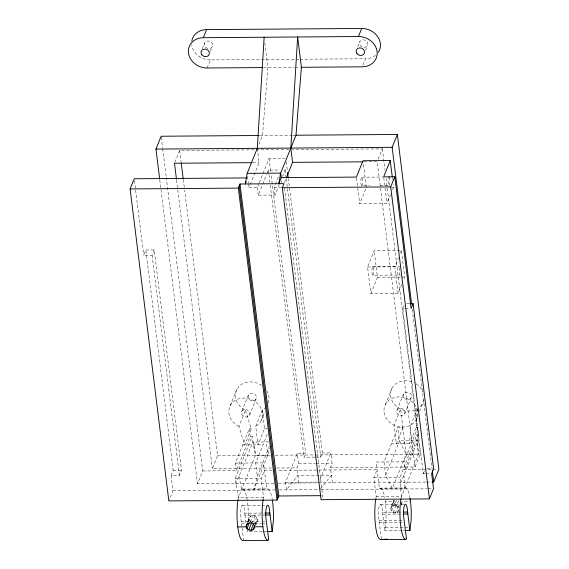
<?xml version="1.0" encoding="UTF-8"?>
<svg xmlns="http://www.w3.org/2000/svg" width="569" height="569" viewBox="0 0 569 569"><rect width="100%" height="100%" fill="white"/><g stroke="black" fill="none" stroke-linecap="round" stroke-linejoin="round"><path stroke-width="0.43" stroke-dasharray="2.85 2.13" d="M248.112 522.022C249.037 510.308 262.323 516.119 255.559 525.336M417.34 408.926L410.811 425.086L409.637 443.699L416.167 427.539L417.34 408.926A17.17 14.794 22 0 1 390.583 395.996A17.17 14.794 22 0 1 414.083 382.688M402.091 530.649L384.779 530.777L385.917 521.353A25.754 5.647 89.6 0 0 384.879 498.48M247.43 529.255L247.017 531.738L262.601 531.617M238.027 499.753L238.404 497.605L255.524 455.214L253.888 441.999M263.155 499.568L263.532 497.413L261.185 478.55L264.45 470.471L272.437 470.407M375.938 498.081L376.187 496.645L373.84 477.697L377.105 469.617L276.868 470.378M401.067 497.889L418.443 454.069L417.027 434.439L418.699 434.424L417.845 427.525L416.167 427.539M269.55 445.947L257.337 476.175L253.952 489.432L267.814 455.122L269.507 448.493M395.256 513.181L398.286 505.692C395.434 505.784 392.83 502.64 394.004 499.902C392.439 503.558 388.378 509.54 393.143 512.577C395.412 514.084 398.627 512.513 399.118 509.931M401.074 505.251L402.055 502.655L401.814 500.699M376.187 496.645L401.316 496.453L399.986 477.498L417.027 434.439M418.699 434.424L404.922 469.411L403.983 461.836L417.845 427.525M202.344 48.557L204.627 42.903M210.388 51.48L212.351 46.637M207.102 67.996L210.366 59.916L299.01 59.247M174.804 162.442L179.669 150.401L255.239 149.832M154.206 249.926L152.087 255.182L143.708 255.246L145.828 249.99L154.206 249.926L181.561 470.279L179.441 475.528L171.063 475.592L172.948 490.741L169.157 500.123M258.923 144.306L262.494 135.472L267.914 67.54L264.685 41.573M258.966 183.552L257.33 187.592L248.959 187.656L249.933 185.231M250.26 184.427L259.073 162.606L257.408 149.156M259.293 182.741L269.087 158.502L284.955 158.388M279.265 184.534L275.026 195.039L258.269 195.167L266.761 174.157M267.089 173.353L268.39 170.117L279.856 170.031M275.026 195.039L274.08 187.464L275.062 185.046M275.389 184.235L279.308 174.541M282.53 176.454L285.14 169.996L283.383 170.01M284.415 182.557L286.051 178.517M171.063 475.592L173.182 470.343L145.828 249.99M357.787 46.58L359.743 41.736M365.511 50.314L367.467 45.463M362.873 65.215L365.483 58.749A17.17 14.794 22 0 0 375.611 55.293M273.959 483.202L197.507 483.778L202.699 470.933L166.283 177.635M230.246 405.733L236.775 389.573M271.42 468.059L212.379 468.507L217.571 455.655L184.598 190.103M241.832 411.33L248.361 395.171M245.474 410.221L251.263 428.784L244.734 444.944L238.944 426.38L245.474 410.221A17.17 14.794 22 0 1 237.422 388.449A17.17 14.794 22 0 1 261.548 385.355M249.556 415.064A4.296 3.699 22 0 0 245.225 409.41A4.296 3.699 22 0 0 242.302 415.121A4.296 3.699 22 0 0 249.556 415.064L256.086 398.905A4.296 3.699 22 0 0 251.747 393.25A4.296 3.699 22 0 0 248.831 398.961A4.296 3.699 22 0 0 256.086 398.905M249.25 428.798L250.189 436.373L236.334 470.677L235.388 463.109L249.25 428.798L251.263 428.784M262.224 410.093L264.535 428.685L258.006 444.844L255.694 426.252L262.224 410.093A17.17 14.794 22 0 0 265.396 407.66M263.532 497.413L238.404 497.605L235.075 478.742L252.202 436.359L250.189 436.373M261.143 420.662L264.727 411.778M235.779 484.39L252.906 442.006L252.202 436.359M390.583 194.555L386.948 203.553L359.708 203.752L366.315 187.4L363.328 163.317M378.143 159.306L382.361 148.872L292.573 149.547M267.274 434.303L255.694 462.953L257.337 476.175M247.508 522.413L249.471 517.562M248.596 521.695L250.922 515.934M250.282 522.036L252.999 515.294M252.117 523.309L255.111 515.898M253.781 524.782L256.726 517.513M255.261 524.106L255.929 522.456L257.195 521.296M255.182 525.187L257.465 519.533M392.567 189.648L393.563 187.194L393.243 184.612M401.742 284.436L398.108 293.433L370.867 293.64L367.56 266.975L374.167 250.623L401.408 250.417L404.715 277.075L403.4 280.346M320.525 488.942L331.414 475.186L297.914 475.442L286.477 489.888L285.538 482.313L297.288 453.223L305.667 453.159L271.057 174.384M298.853 483.017L296.975 467.867L298.604 463.827L297.288 453.223M314.614 457.12L304.031 457.199L305.667 453.159M370.867 293.64L377.475 277.281L374.167 250.623M398.108 293.433L394.801 266.769L398.435 257.778M400.42 252.871L401.408 250.417M315.496 457.113L320.781 457.071L322.417 453.031L288.355 178.673M320.02 479.631L330.788 452.974L322.417 453.031M332.353 482.761L330.475 467.611L332.104 463.571L330.788 452.974M322.068 497.27L322.723 495.656L284.543 188.083M424.929 473.678L423.258 473.693L402.752 308.562L404.061 305.333M385.362 404.566L391.892 388.407M396.949 410.164L403.478 394.004M402.902 427.639L396.373 443.799L394.061 425.214L400.59 409.054L402.902 427.639L397.873 427.682L384.011 461.985L385.654 475.207L392.333 488.465L406.188 454.162L404.538 440.861M404.673 413.898A4.296 3.699 22 0 0 400.341 408.243A4.296 3.699 22 0 0 397.418 413.948A4.296 3.699 22 0 0 404.673 413.898L411.202 397.738A4.296 3.699 22 0 0 406.871 392.084A4.296 3.699 22 0 0 403.947 397.788A4.296 3.699 22 0 0 411.202 397.738M385.654 475.207L399.516 440.897L397.873 427.682M416.259 419.495L418.215 414.645M419.524 411.415L422.788 403.336M400.683 483.145L417.81 440.762L399.516 440.897L406.188 454.162L418.443 454.069L416.793 440.769M390.796 508.942L393.734 501.673L385.355 501.73M391.067 507.178L392.333 506.019L394.658 500.251M391.536 510.962L394.473 503.693M392.333 506.019L394.317 505.606L396.437 500.364M393.143 512.577L396.138 505.165M394.317 505.606L396.522 505.983L398.848 500.222M398.876 507.968L398.321 507.121L398.976 505.507M330.475 467.611L415.071 466.978L420.256 454.133L385.981 177.983M397.333 512.541L398.997 508.43M401.131 504.034L402.105 501.609L410.484 501.545M423.258 473.693L425.214 468.842M401.138 504.483L401.728 503.636M239.044 476.31L241.669 489.525L242.679 489.07L267.807 488.885A25.754 5.647 89.6 0 1 272.217 499.248M241.669 489.525L266.79 489.333L267.807 488.885M403.983 461.836L376.166 462.042L379.452 488.565L380.469 488.11L405.59 487.925A25.754 5.647 89.6 0 1 409.872 497.526M379.452 488.565L404.58 488.373L405.59 487.925M254.997 522.762L255.929 522.456M417.44 411.117A17.17 14.794 22 0 0 390.455 399.175A17.17 14.794 22 0 0 394.061 425.214C399.331 427.639 405.626 427.852 410.811 425.086A17.17 14.794 22 0 0 417.646 414.275M299.891 59.24L365.483 58.749M263.504 67.576L294.358 67.341M295.24 67.334L300.532 67.291M259.827 135.493L291.584 135.251M292.466 135.244L295.994 135.223M256.128 149.825L289.016 149.576M252.906 162.656L259.073 162.606M363.954 161.816L377.176 161.717L380.348 187.301M361.777 177.201L382.866 177.037M361.77 185.779A4.296 0.939 89.6 0 0 362.588 179.47A4.296 0.939 89.6 0 0 360.959 179.221A4.296 0.939 89.6 0 0 361.77 185.779L369.686 185.722M380.227 185.636L389.018 185.572M274.08 187.464L282.459 187.4M391.799 187.208L393.563 187.194M372.88 266.662L400.128 266.456M367.56 266.975L394.801 266.769M372.88 275.24A4.296 0.939 89.6 0 0 373.698 268.931A4.296 0.939 89.6 0 0 372.069 268.682A4.296 0.939 89.6 0 0 372.88 275.24L400.121 275.04M377.475 277.281L400.327 277.11M401.202 277.103L404.715 277.075M406.387 303.704L408.905 303.682M402.752 308.562L404.431 308.547M405.27 308.54L409.452 308.512M264.535 428.685L268.717 428.649M268.689 441.885L252.906 442.006L255.524 455.214L267.814 455.122L266.171 441.907M242.721 444.958L263.027 444.809M391.344 443.841L411.316 443.685M217.571 455.655L270.019 455.264M275.353 455.221L420.256 454.133M235.388 463.109L263.511 462.896L266.79 489.333M298.604 463.827L315.354 463.699M316.236 463.692L332.104 463.571M276.705 468.017L296.975 467.867M173.182 470.343L181.561 470.279M426.892 468.828L431.914 468.792M202.699 470.933L238.34 470.663M403.25 469.425L431.921 469.205M432.796 469.197L437.148 469.169M425.768 473.671L429.958 473.643M235.075 478.742L261.185 478.55M373.84 477.697L399.986 477.498M285.538 482.313L318.156 482.064M278.405 483.173L425.697 482.057M426.586 482.057L431.032 482.021M172.948 490.741L274.948 489.973M279.379 489.937L319.977 489.632M320.866 489.625L427.305 488.821M428.187 488.814L431.736 488.792M242.7 505.372L260.879 505.236M261.74 505.229L266.072 505.194M380.462 504.411L400.37 504.262M401.237 504.255L405.562 504.226M241.981 527.043L241.228 521.261A9.445 2.07 89.6 0 1 241.661 506.481A9.445 2.07 89.6 0 1 244.698 512.676L244.713 513.195L264.621 513.046M381.386 539.177L378.99 520.301A9.445 2.07 89.6 0 1 379.423 505.521A9.445 2.07 89.6 0 1 382.46 511.716L382.475 512.235L400.654 512.1M244.713 513.195L244.933 515.158L264.862 515.009M382.717 514.198L402.646 514.049M241.32 521.588L261.228 521.439M262.096 521.432L265.559 521.41M379.082 520.635L404.189 520.443M241.541 523.551L245.004 523.53M254.535 523.459L261.47 523.402M262.337 523.395L264.934 523.38M379.331 522.598L404.452 522.406M385.348 527.47L409.609 527.292M263.461 531.617L266.057 531.595M402.952 530.642L404.687 530.628M396.522 505.983L398.321 507.121M250.744 522.029L249.087 519.597M244.933 515.158L246.028 523.885M242.088 527.918L243.624 540.137M412.269 309.365L432.063 468.785M392.382 177.734L392.596 179.455M382.361 148.872L384.993 170.046M383.748 177.748L384.921 187.208M385.028 188.069L386.948 203.553M380.462 188.183L415.071 466.978M402.688 427.177L404.744 443.735M356.507 177.955L359.708 203.752M382.475 512.235L384.779 530.777M286.271 161.909L287.48 171.61M285.14 169.996L286.129 177.919M286.235 178.801L320.781 457.071M281.655 180.906L282.053 184.157M269.087 158.502L270.944 173.502M268.39 170.117L268.831 173.645M268.938 174.527L270.14 184.207M270.254 185.089L304.031 457.199M257.33 187.592L258.269 195.167M247.558 176.397L248.354 182.784M248.454 183.595L248.959 187.656M179.669 150.401L181.098 161.866M183.289 179.512L184.491 189.221M176.561 180.01L212.379 468.507M161.255 137.115L162.57 147.684M162.677 148.566L166.176 176.753M159.782 179.911L197.507 483.778M152.087 255.182L179.441 475.528M134.433 180.522L135.522 189.313M135.635 190.195L143.708 255.246M403.947 475.065L404.58 488.373M389.488 177.642A4.296 0.939 89.6 0 1 389.786 183.858A4.296 0.939 89.6 0 1 388.414 184.477A4.296 0.939 89.6 0 1 388.35 178.147M400.37 274.927A4.296 0.939 89.6 0 1 399.253 272.252A4.296 0.939 89.6 0 1 399.651 266.961M242.679 489.07A25.754 5.647 89.6 0 1 248.127 522.306M380.469 488.11A25.754 5.647 89.6 0 1 384.744 497.711M266.754 390.761A17.17 14.794 22 0 1 267.999 403.805M238.944 426.38A17.17 14.794 22 0 1 231.647 403.556A17.17 14.794 22 0 1 257.316 403.364A17.17 14.794 22 0 1 255.694 426.252M424.005 399.666A17.17 14.794 22 0 1 418.037 408.506M416.046 383.776A17.17 14.794 22 0 1 423.03 391.828M361.92 46.893A4.296 3.699 22 0 1 360.817 40.513A4.296 3.699 22 0 1 367.645 42.91A4.296 3.699 22 0 1 362.972 47.263M210.366 59.916A17.17 14.794 22 0 1 191.739 44.894M207.856 48.436A4.296 3.699 22 0 1 204.975 42.362A4.296 3.699 22 0 1 212.088 43.137A4.296 3.699 22 0 1 208.958 48.557"/><path stroke-width="0.85" d="M264.151 37.241L257.302 148.317L247.181 173.367L245.303 183.958L246.221 181.689M246.861 177.919L134.213 178.766L130.109 188.936L168.837 500.905L277.067 500.08L238.34 188.104L239.997 184L278.796 183.716L280.688 173.111L295.994 135.223L301.414 67.284L297.651 36.985L290.802 148.068L292.58 162.357L286.378 177.706M238.027 499.753L237.778 501.189A25.754 5.647 89.6 0 0 241.206 539.448L242.664 540.55L267.793 540.358L268.724 539.945L266.335 521.069A9.445 2.07 89.6 0 1 266.761 506.289A9.445 2.07 89.6 0 1 269.798 512.484L272.117 531.546L266.925 531.588M263.155 499.568L262.906 501.005A25.754 5.647 89.6 0 0 266.335 539.263L267.793 540.358M272.117 531.546L273.255 522.122A25.754 5.647 89.6 0 0 272.352 500.037M375.817 498.8L375.568 500.229A25.754 5.647 89.6 0 0 378.99 538.487L380.455 539.59L405.583 539.405L406.486 538.985L404.097 520.109A9.445 2.07 89.6 0 1 404.531 505.329A9.445 2.07 89.6 0 1 407.568 511.524L409.879 530.593L405.548 530.621M400.946 498.608L400.697 500.044A25.754 5.647 89.6 0 0 404.118 538.302L405.583 539.405M409.879 530.593L411.046 521.161A25.754 5.647 89.6 0 0 410.007 498.288M159.676 179.029L155.956 149.085L161.148 136.24L258.938 135.5M262.622 67.576L207.102 67.996A17.17 14.794 22 0 1 188.474 52.974A17.17 14.794 22 0 1 203.339 37.696L206.604 29.616L361.728 28.45A17.17 14.794 22 0 1 377.674 36.608A17.17 14.794 22 0 1 378.264 52.398M247.181 173.367L280.688 173.111L281.25 177.656L278.796 183.716L283.995 183.68L282.359 187.72L321.094 499.696L429.431 498.878L433.514 488.778L431.629 473.628L433.592 468.778L413.087 303.654L409.737 303.675M203.339 37.696L358.463 36.53L361.728 28.45M411.615 304.081L392.148 147.3L397.34 134.455L295.994 135.223M281.25 177.656L356.4 177.094L363.008 160.735L390.249 160.529L383.641 176.888L394.779 176.803L411.131 308.498L413.087 303.654M247.785 522.826L246.149 526.866C246.74 531.169 254.841 531.731 254.528 526.802C254.364 521.759 245.701 521.467 246.149 526.866L237.778 526.93M247.003 528.622L249.286 522.968M248.745 529.903L251.74 522.491M250.915 530.358L253.639 523.615M429.431 498.878L390.704 186.902L394.779 176.803M252.935 529.867L254.599 525.749M277.067 500.08L278.838 495.983L239.997 184M431.921 482.014L433.699 482L438.891 469.155L397.34 134.455M380.455 539.59L387.446 539.128M301.414 67.284L362.218 66.829A17.17 14.794 22 0 0 377.091 51.551A17.17 14.794 22 0 0 358.463 36.53M155.956 149.085L392.148 147.3M252.024 162.663L174.484 163.246L176.454 179.128M292.58 162.357L363.072 161.824M130.109 188.936L238.34 188.104M282.359 187.72L390.704 186.902M278.838 495.983L320.966 495.663M265.488 513.039L269.813 513.003M403.25 512.079L407.582 512.05M265.73 515.002L270.062 514.966M403.513 514.042L407.845 514.006M254.528 526.802L262.899 526.745M432.276 470.549L433.699 482M390.249 160.529L392.276 176.874M287.587 172.492L288.241 177.784M239.179 186.02L277.907 497.989M181.205 162.748L183.175 178.63M388.776 177.101A4.296 0.939 89.6 0 1 389.26 177.179M191.817 40.968A17.17 14.794 22 0 1 206.604 29.616M356.948 53.6A4.296 3.699 22 0 0 364.203 53.543A4.296 3.699 22 0 0 359.871 47.888A4.296 3.699 22 0 0 356.948 53.6M201.831 54.766A4.296 3.699 22 0 0 209.086 54.716A4.296 3.699 22 0 0 204.755 49.062A4.296 3.699 22 0 0 201.831 54.766"/></g></svg>
